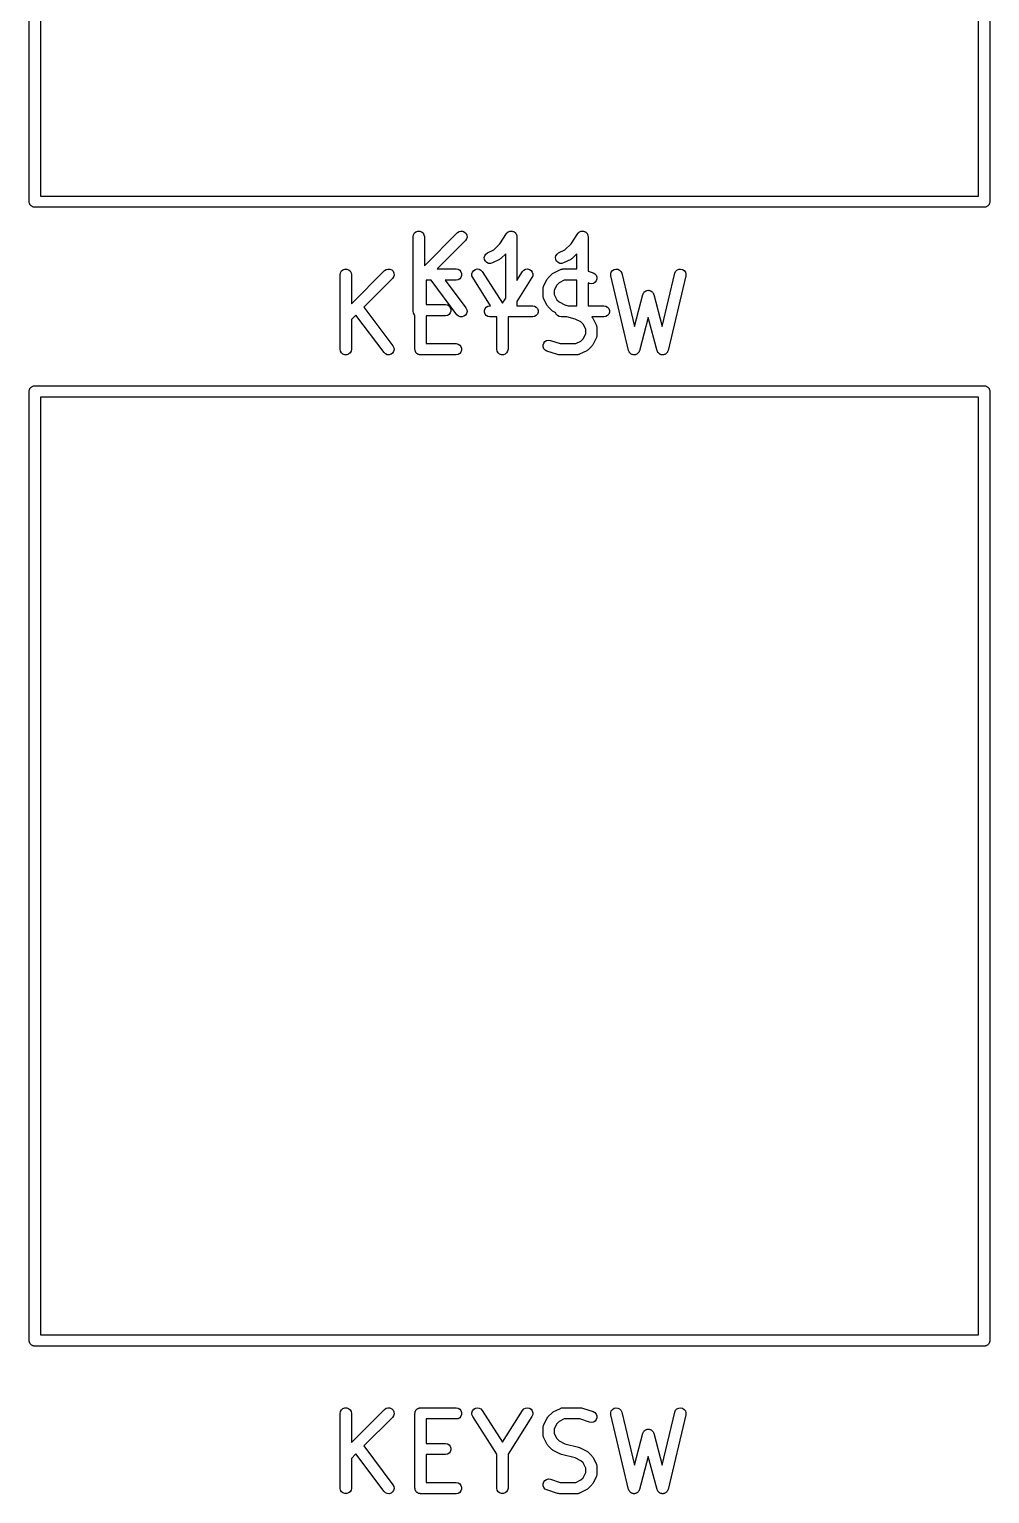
# Model space of a CAD drawing. Extents: x 144.7 to 218.8, y -126.8 to -74.1.
# Drawn here: x 159.94 to 172.79, y -123.97 to -104.37 of the extents above; entities that cross this region are included whole.
import ezdxf

# ---------------------------------------------------------------- set-up
doc = ezdxf.new("R2010")
doc.units = 0
doc.header["$MEASUREMENT"] = 0
doc.layers.add('BLACK', color=7, linetype='CONTINUOUS')

msp = doc.modelspace()

# ---------------------------------------------------------------- linework, layer by layer
at = {"layer": 'BLACK', "linetype": 'CONTINUOUS'}
for p, q in [((159.945, -106.687), (159.945, -93.9734)), ((160.095, -94.055), (160.095, -106.605)), ((172.645, -106.605), (172.645, -94.055)), ((172.795, -93.9734), (172.795, -106.687)), ((160.095, -106.605), (172.645, -106.605)), ((159.945, -106.693), (159.945, -106.687)), ((159.945, -106.687), (159.945, -106.687)), ((159.947, -106.699), (159.945, -106.693)), ((159.948, -106.706), (159.947, -106.699)), ((159.952, -106.712), (159.948, -106.706)), ((159.954, -106.718), (159.952, -106.712)), ((159.958, -106.723), (159.954, -106.718)), ((159.962, -106.729), (159.958, -106.723)), ((159.967, -106.733), (159.962, -106.729)), ((159.971, -106.738), (159.967, -106.733)), ((159.977, -106.742), (159.971, -106.738)), ((159.982, -106.746), (159.977, -106.742)), ((159.988, -106.748), (159.982, -106.746)), ((159.994, -106.752), (159.988, -106.748)), ((160.001, -106.753), (159.994, -106.752)), ((160.007, -106.755), (160.001, -106.753)), ((160.013, -106.755), (160.007, -106.755)), ((172.727, -106.755), (160.013, -106.755)), ((160.013, -106.755), (160.013, -106.755)), ((172.733, -106.755), (172.727, -106.755)), ((172.727, -106.755), (172.727, -106.755)), ((172.739, -106.753), (172.733, -106.755)), ((172.746, -106.752), (172.739, -106.753)), ((172.752, -106.748), (172.746, -106.752)), ((172.758, -106.746), (172.752, -106.748)), ((172.763, -106.742), (172.758, -106.746)), ((172.769, -106.738), (172.763, -106.742)), ((172.773, -106.733), (172.769, -106.738)), ((172.778, -106.729), (172.773, -106.733)), ((172.782, -106.723), (172.778, -106.729)), ((172.786, -106.718), (172.782, -106.723)), ((172.788, -106.712), (172.786, -106.718)), ((172.792, -106.706), (172.788, -106.712)), ((172.793, -106.699), (172.792, -106.706)), ((172.795, -106.693), (172.793, -106.699)), ((172.795, -106.687), (172.795, -106.687)), ((172.795, -106.687), (172.795, -106.693)), ((165.081, -107.148), (165.085, -107.123)), ((165.081, -108.148), (165.081, -107.148)), ((165.085, -107.123), (165.098, -107.1)), ((165.098, -107.1), (165.118, -107.083)), ((165.118, -107.083), (165.143, -107.075)), ((165.143, -107.075), (165.169, -107.075)), ((165.169, -107.075), (165.193, -107.083)), ((165.193, -107.083), (165.213, -107.1)), ((165.213, -107.1), (165.226, -107.123)), ((165.226, -107.123), (165.231, -107.148)), ((165.231, -107.539), (165.674, -107.095)), ((165.231, -107.148), (165.231, -107.539)), ((165.674, -107.095), (165.695, -107.08)), ((165.695, -107.08), (165.721, -107.074)), ((165.721, -107.074), (165.747, -107.076)), ((165.747, -107.076), (165.77, -107.087)), ((165.77, -107.087), (165.789, -107.105)), ((165.795, -107.18), (165.78, -107.201)), ((165.789, -107.105), (165.8, -107.129)), ((165.802, -107.155), (165.795, -107.18)), ((165.8, -107.129), (165.802, -107.155)), ((166.24, -107.243), (166.331, -107.107)), ((166.331, -107.107), (166.334, -107.104)), ((166.334, -107.104), (166.336, -107.1)), ((166.336, -107.1), (166.343, -107.094)), ((166.343, -107.094), (166.349, -107.088)), ((166.349, -107.088), (166.353, -107.086)), ((166.353, -107.086), (166.356, -107.083)), ((166.356, -107.083), (166.365, -107.08)), ((166.365, -107.08), (166.373, -107.076)), ((166.373, -107.076), (166.377, -107.076)), ((166.377, -107.076), (166.381, -107.075)), ((166.381, -107.075), (166.39, -107.075)), ((166.39, -107.075), (166.399, -107.074)), ((166.399, -107.074), (166.403, -107.075)), ((166.403, -107.075), (166.407, -107.075)), ((166.407, -107.075), (166.415, -107.078)), ((166.415, -107.078), (166.424, -107.08)), ((166.424, -107.08), (166.427, -107.082)), ((166.427, -107.082), (166.431, -107.083)), ((166.431, -107.083), (166.438, -107.089)), ((166.438, -107.089), (166.446, -107.094)), ((166.446, -107.094), (166.448, -107.098)), ((166.448, -107.098), (166.451, -107.1)), ((166.451, -107.1), (166.456, -107.108)), ((166.456, -107.108), (166.461, -107.115)), ((166.461, -107.115), (166.462, -107.119)), ((166.462, -107.119), (166.464, -107.123)), ((166.464, -107.123), (166.466, -107.132)), ((166.466, -107.132), (166.468, -107.14)), ((166.468, -107.14), (166.468, -107.144)), ((166.468, -107.144), (166.469, -107.148)), ((166.469, -107.148), (166.469, -107.736)), ((167.193, -107.243), (167.284, -107.107)), ((167.284, -107.107), (167.287, -107.104)), ((167.287, -107.104), (167.289, -107.1)), ((167.289, -107.1), (167.296, -107.094)), ((167.296, -107.094), (167.302, -107.088)), ((167.302, -107.088), (167.306, -107.086)), ((167.306, -107.086), (167.309, -107.083)), ((167.309, -107.083), (167.317, -107.08)), ((167.317, -107.08), (167.325, -107.076)), ((167.325, -107.076), (167.329, -107.076)), ((167.329, -107.076), (167.333, -107.075)), ((167.333, -107.075), (167.342, -107.075)), ((167.342, -107.075), (167.351, -107.074)), ((167.351, -107.074), (167.355, -107.075)), ((167.355, -107.075), (167.359, -107.075)), ((167.359, -107.075), (167.368, -107.078)), ((167.368, -107.078), (167.376, -107.08)), ((167.376, -107.08), (167.38, -107.082)), ((167.38, -107.082), (167.384, -107.083)), ((167.384, -107.083), (167.391, -107.089)), ((167.391, -107.089), (167.398, -107.094)), ((167.398, -107.094), (167.4, -107.098)), ((167.4, -107.098), (167.404, -107.1)), ((167.404, -107.1), (167.408, -107.108)), ((167.408, -107.108), (167.413, -107.115)), ((167.413, -107.115), (167.415, -107.119)), ((167.415, -107.119), (167.417, -107.123)), ((167.417, -107.123), (167.418, -107.132)), ((167.418, -107.132), (167.421, -107.14)), ((167.421, -107.14), (167.42, -107.144)), ((167.42, -107.144), (167.421, -107.148)), ((167.421, -107.148), (167.421, -107.61)), ((165.78, -107.201), (165.4, -107.581)), ((166.039, -107.404), (166.054, -107.383)), ((166.054, -107.383), (166.075, -107.367)), ((166.075, -107.367), (166.159, -107.325)), ((166.159, -107.325), (166.24, -107.243)), ((166.319, -107.377), (166.256, -107.44)), ((166.319, -107.971), (166.319, -107.377)), ((166.992, -107.404), (167.006, -107.383)), ((167.006, -107.383), (167.027, -107.367)), ((167.027, -107.367), (167.111, -107.325)), ((167.111, -107.325), (167.193, -107.243)), ((167.271, -107.377), (167.209, -107.44)), ((167.271, -107.581), (167.271, -107.377)), ((164.142, -107.591), (164.166, -107.583)), ((164.166, -107.583), (164.193, -107.583)), ((164.193, -107.583), (164.217, -107.591)), ((164.719, -107.588), (164.744, -107.582)), ((164.744, -107.582), (164.77, -107.584)), ((164.77, -107.584), (164.794, -107.595)), ((165.4, -107.581), (165.656, -107.581)), ((165.656, -107.581), (165.681, -107.586)), ((165.681, -107.586), (165.704, -107.599)), ((165.891, -107.601), (165.913, -107.587)), ((165.913, -107.587), (165.938, -107.581)), ((165.938, -107.581), (165.964, -107.585)), ((165.964, -107.585), (165.987, -107.597)), ((166.033, -107.43), (166.039, -107.404)), ((166.036, -107.455), (166.033, -107.43)), ((166.048, -107.479), (166.036, -107.455)), ((166.067, -107.497), (166.048, -107.479)), ((166.091, -107.507), (166.067, -107.497)), ((166.117, -107.509), (166.091, -107.507)), ((166.142, -107.501), (166.117, -107.509)), ((166.237, -107.454), (166.142, -107.501)), ((166.247, -107.446), (166.237, -107.454)), ((166.256, -107.44), (166.247, -107.446)), ((166.562, -107.597), (166.586, -107.585)), ((166.586, -107.585), (166.611, -107.581)), ((166.611, -107.581), (166.637, -107.587)), ((166.637, -107.587), (166.659, -107.601)), ((166.986, -107.43), (166.992, -107.404)), ((166.989, -107.455), (166.986, -107.43)), ((167, -107.479), (166.989, -107.455)), ((167.019, -107.497), (167, -107.479)), ((167.043, -107.507), (167.019, -107.497)), ((167.069, -107.509), (167.043, -107.507)), ((167.055, -107.588), (167.059, -107.586)), ((167.059, -107.586), (167.067, -107.584)), ((167.067, -107.584), (167.076, -107.582)), ((167.094, -107.501), (167.069, -107.509)), ((167.076, -107.582), (167.08, -107.582)), ((167.08, -107.582), (167.084, -107.581)), ((167.084, -107.581), (167.271, -107.581)), ((167.189, -107.454), (167.094, -107.501)), ((167.199, -107.446), (167.189, -107.454)), ((167.209, -107.44), (167.199, -107.446)), ((167.769, -107.588), (167.794, -107.582)), ((167.794, -107.582), (167.82, -107.585)), ((167.82, -107.585), (167.843, -107.596)), ((168.611, -107.596), (168.634, -107.585)), ((168.634, -107.585), (168.66, -107.582)), ((168.66, -107.582), (168.685, -107.588)), ((164.105, -107.656), (164.109, -107.631)), ((164.105, -108.656), (164.105, -107.656)), ((164.109, -107.631), (164.122, -107.608)), ((164.122, -107.608), (164.142, -107.591)), ((164.217, -107.591), (164.237, -107.608)), ((164.237, -107.608), (164.25, -107.631)), ((164.25, -107.631), (164.255, -107.656)), ((164.255, -108.047), (164.698, -107.603)), ((164.255, -107.656), (164.255, -108.047)), ((164.804, -107.709), (164.421, -108.092)), ((164.698, -107.603), (164.719, -107.588)), ((164.794, -107.595), (164.812, -107.613)), ((164.819, -107.688), (164.804, -107.709)), ((164.812, -107.613), (164.823, -107.637)), ((164.826, -107.663), (164.819, -107.688)), ((164.823, -107.637), (164.826, -107.663)), ((165.321, -107.731), (165.255, -107.731)), ((165.255, -107.731), (165.255, -108.058)), ((165.667, -108.193), (165.321, -107.731)), ((165.656, -107.731), (165.508, -107.731)), ((165.508, -107.731), (165.787, -108.103)), ((165.681, -107.727), (165.656, -107.731)), ((165.704, -107.714), (165.681, -107.727)), ((165.704, -107.599), (165.721, -107.619)), ((165.721, -107.694), (165.704, -107.714)), ((165.721, -107.619), (165.73, -107.643)), ((165.73, -107.669), (165.721, -107.694)), ((165.73, -107.643), (165.73, -107.669)), ((165.867, -107.647), (165.875, -107.622)), ((165.868, -107.673), (165.867, -107.647)), ((165.878, -107.697), (165.868, -107.673)), ((165.875, -107.622), (165.891, -107.601)), ((166.118, -108.073), (165.878, -107.697)), ((165.987, -107.597), (166.005, -107.616)), ((166.005, -107.616), (166.275, -108.04)), ((166.469, -107.736), (166.545, -107.616)), ((166.671, -107.697), (166.469, -108.015)), ((166.545, -107.616), (166.562, -107.597)), ((166.659, -107.601), (166.675, -107.622)), ((166.681, -107.673), (166.671, -107.697)), ((166.675, -107.622), (166.682, -107.647)), ((166.682, -107.647), (166.681, -107.673)), ((166.827, -107.813), (166.874, -107.718)), ((166.874, -107.718), (166.882, -107.708)), ((166.882, -107.708), (166.888, -107.699)), ((166.888, -107.699), (166.936, -107.651)), ((166.936, -107.651), (166.946, -107.644)), ((166.946, -107.644), (166.956, -107.637)), ((166.956, -107.637), (167.051, -107.589)), ((167.033, -107.766), (167.003, -107.796)), ((167.102, -107.731), (167.033, -107.766)), ((167.051, -107.589), (167.055, -107.588)), ((167.271, -107.731), (167.102, -107.731)), ((167.271, -108.073), (167.271, -107.731)), ((167.421, -107.61), (167.489, -107.633)), ((167.442, -107.775), (167.421, -107.768)), ((167.421, -107.768), (167.421, -108.073)), ((167.467, -107.779), (167.442, -107.775)), ((167.493, -107.774), (167.467, -107.779)), ((167.489, -107.633), (167.512, -107.645)), ((167.515, -107.76), (167.493, -107.774)), ((167.512, -107.645), (167.529, -107.665)), ((167.531, -107.74), (167.515, -107.76)), ((167.529, -107.665), (167.539, -107.689)), ((167.539, -107.715), (167.531, -107.74)), ((167.539, -107.689), (167.539, -107.715)), ((167.724, -107.648), (167.732, -107.623)), ((167.726, -107.674), (167.724, -107.648)), ((167.964, -108.674), (167.726, -107.674)), ((167.732, -107.623), (167.747, -107.602)), ((167.747, -107.602), (167.769, -107.588)), ((167.843, -107.596), (167.861, -107.615)), ((167.861, -107.615), (167.872, -107.639)), ((167.872, -107.639), (168.041, -108.35)), ((168.414, -108.35), (168.583, -107.639)), ((168.729, -107.674), (168.491, -108.674)), ((168.583, -107.639), (168.593, -107.615)), ((168.593, -107.615), (168.611, -107.596)), ((168.685, -107.588), (168.707, -107.602)), ((168.707, -107.602), (168.723, -107.623)), ((168.723, -107.623), (168.73, -107.648)), ((168.73, -107.648), (168.729, -107.674)), ((166.275, -108.04), (166.319, -107.971)), ((166.819, -107.838), (166.822, -107.83)), ((166.82, -107.843), (166.819, -107.838)), ((166.819, -107.847), (166.82, -107.843)), ((166.819, -107.942), (166.819, -107.847)), ((166.82, -107.946), (166.819, -107.942)), ((166.819, -107.951), (166.82, -107.946)), ((166.822, -107.959), (166.819, -107.951)), ((166.822, -107.83), (166.823, -107.821)), ((166.823, -107.968), (166.822, -107.959)), ((166.823, -107.821), (166.825, -107.817)), ((166.825, -107.971), (166.823, -107.968)), ((166.825, -107.817), (166.827, -107.813)), ((166.827, -107.976), (166.825, -107.971)), ((166.874, -108.071), (166.827, -107.976)), ((167.003, -107.796), (166.969, -107.865)), ((166.969, -107.865), (166.969, -107.924)), ((166.969, -107.924), (167.003, -107.993)), ((168.041, -108.35), (168.155, -107.923)), ((168.155, -107.923), (168.157, -107.917)), ((168.157, -107.917), (168.159, -107.91)), ((168.159, -107.91), (168.163, -107.905)), ((168.163, -107.905), (168.166, -107.899)), ((168.166, -107.899), (168.17, -107.894)), ((168.17, -107.894), (168.174, -107.889)), ((168.174, -107.889), (168.179, -107.885)), ((168.179, -107.885), (168.184, -107.881)), ((168.184, -107.881), (168.19, -107.878)), ((168.19, -107.878), (168.196, -107.874)), ((168.196, -107.874), (168.202, -107.872)), ((168.202, -107.872), (168.208, -107.87)), ((168.208, -107.87), (168.214, -107.869)), ((168.214, -107.869), (168.221, -107.867)), ((168.221, -107.867), (168.227, -107.868)), ((168.227, -107.868), (168.234, -107.867)), ((168.234, -107.867), (168.24, -107.869)), ((168.24, -107.869), (168.247, -107.87)), ((168.247, -107.87), (168.252, -107.872)), ((168.252, -107.872), (168.259, -107.874)), ((168.259, -107.874), (168.264, -107.878)), ((168.264, -107.878), (168.27, -107.881)), ((168.27, -107.881), (168.275, -107.885)), ((168.275, -107.885), (168.28, -107.889)), ((168.28, -107.889), (168.284, -107.894)), ((168.284, -107.894), (168.289, -107.899)), ((168.289, -107.899), (168.291, -107.905)), ((168.291, -107.905), (168.295, -107.91)), ((168.295, -107.91), (168.297, -107.917)), ((168.297, -107.917), (168.3, -107.923)), ((168.3, -107.923), (168.414, -108.35)), ((164.421, -108.092), (164.811, -108.611)), ((165.085, -108.174), (165.081, -108.148)), ((165.098, -108.197), (165.085, -108.174)), ((165.255, -108.058), (165.513, -108.058)), ((165.513, -108.058), (165.539, -108.062)), ((165.539, -108.062), (165.561, -108.075)), ((165.561, -108.075), (165.578, -108.095)), ((165.578, -108.17), (165.561, -108.19)), ((165.578, -108.095), (165.587, -108.12)), ((165.587, -108.146), (165.578, -108.17)), ((165.587, -108.12), (165.587, -108.146)), ((165.787, -108.103), (165.799, -108.127)), ((165.802, -108.152), (165.796, -108.178)), ((165.799, -108.127), (165.802, -108.152)), ((166.034, -108.135), (166.043, -108.111)), ((166.034, -108.161), (166.034, -108.135)), ((166.043, -108.186), (166.034, -108.161)), ((166.043, -108.111), (166.06, -108.091)), ((166.06, -108.091), (166.082, -108.078)), ((166.082, -108.078), (166.108, -108.073)), ((166.108, -108.073), (166.118, -108.073)), ((166.469, -108.015), (166.469, -108.073)), ((166.469, -108.073), (166.68, -108.073)), ((166.68, -108.073), (166.705, -108.078)), ((166.705, -108.078), (166.728, -108.091)), ((166.728, -108.091), (166.744, -108.111)), ((166.744, -108.111), (166.753, -108.135)), ((166.753, -108.161), (166.744, -108.186)), ((166.753, -108.135), (166.753, -108.161)), ((166.882, -108.081), (166.874, -108.071)), ((166.888, -108.09), (166.882, -108.081)), ((166.936, -108.138), (166.888, -108.09)), ((166.946, -108.145), (166.936, -108.138)), ((166.956, -108.152), (166.946, -108.145)), ((166.989, -108.169), (166.956, -108.152)), ((166.996, -108.186), (166.989, -108.169)), ((167.003, -107.993), (167.033, -108.023)), ((167.033, -108.023), (167.11, -108.062)), ((167.11, -108.062), (167.157, -108.073)), ((167.157, -108.073), (167.271, -108.073)), ((167.421, -108.073), (167.632, -108.073)), ((167.632, -108.073), (167.658, -108.078)), ((167.658, -108.078), (167.68, -108.091)), ((167.68, -108.091), (167.697, -108.111)), ((167.697, -108.111), (167.706, -108.135)), ((167.706, -108.161), (167.697, -108.186)), ((167.706, -108.135), (167.706, -108.161)), ((164.314, -108.199), (164.255, -108.259)), ((164.255, -108.259), (164.255, -108.656)), ((164.691, -108.701), (164.314, -108.199)), ((165.105, -108.202), (165.098, -108.197)), ((165.105, -108.656), (165.105, -108.202)), ((165.513, -108.208), (165.255, -108.208)), ((165.255, -108.208), (165.255, -108.581)), ((165.539, -108.203), (165.513, -108.208)), ((165.561, -108.19), (165.539, -108.203)), ((165.686, -108.211), (165.667, -108.193)), ((165.71, -108.221), (165.686, -108.211)), ((165.736, -108.223), (165.71, -108.221)), ((165.761, -108.215), (165.736, -108.223)), ((165.782, -108.2), (165.761, -108.215)), ((165.796, -108.178), (165.782, -108.2)), ((166.06, -108.206), (166.043, -108.186)), ((166.082, -108.219), (166.06, -108.206)), ((166.108, -108.223), (166.082, -108.219)), ((166.2, -108.223), (166.108, -108.223)), ((166.2, -108.656), (166.2, -108.223)), ((166.68, -108.223), (166.35, -108.223)), ((166.35, -108.223), (166.35, -108.656)), ((166.705, -108.219), (166.68, -108.223)), ((166.728, -108.206), (166.705, -108.219)), ((166.744, -108.186), (166.728, -108.206)), ((167.012, -108.206), (166.996, -108.186)), ((167.035, -108.219), (167.012, -108.206)), ((167.06, -108.223), (167.035, -108.219)), ((167.138, -108.223), (167.06, -108.223)), ((167.249, -108.251), (167.138, -108.223)), ((167.326, -108.289), (167.249, -108.251)), ((167.356, -108.32), (167.326, -108.289)), ((167.39, -108.388), (167.356, -108.32)), ((167.632, -108.223), (167.471, -108.223)), ((167.471, -108.223), (167.478, -108.232)), ((167.478, -108.232), (167.485, -108.242)), ((167.485, -108.242), (167.532, -108.337)), ((167.532, -108.337), (167.534, -108.341)), ((167.534, -108.341), (167.536, -108.345)), ((167.536, -108.345), (167.537, -108.354)), ((167.537, -108.354), (167.54, -108.362)), ((167.54, -108.362), (167.539, -108.366)), ((167.539, -108.366), (167.54, -108.371)), ((167.54, -108.371), (167.54, -108.466)), ((167.658, -108.219), (167.632, -108.223)), ((167.68, -108.206), (167.658, -108.219)), ((167.697, -108.186), (167.68, -108.206)), ((168.227, -108.233), (168.109, -108.676)), ((168.345, -108.676), (168.227, -108.233)), ((166.828, -108.573), (166.844, -108.553)), ((166.844, -108.553), (166.866, -108.539)), ((166.866, -108.539), (166.892, -108.534)), ((166.892, -108.534), (166.918, -108.538)), ((166.918, -108.538), (167.049, -108.581)), ((167.257, -108.581), (167.326, -108.547)), ((167.326, -108.547), (167.356, -108.517)), ((167.356, -108.517), (167.39, -108.448)), ((167.39, -108.448), (167.39, -108.388)), ((167.532, -108.499), (167.485, -108.595)), ((167.534, -108.495), (167.532, -108.499)), ((167.536, -108.492), (167.534, -108.495)), ((167.537, -108.483), (167.536, -108.492)), ((167.54, -108.474), (167.537, -108.483)), ((167.54, -108.466), (167.539, -108.47)), ((167.539, -108.47), (167.54, -108.474)), ((164.109, -108.682), (164.105, -108.656)), ((164.122, -108.705), (164.109, -108.682)), ((164.142, -108.721), (164.122, -108.705)), ((164.166, -108.73), (164.142, -108.721)), ((164.193, -108.73), (164.166, -108.73)), ((164.217, -108.721), (164.193, -108.73)), ((164.237, -108.705), (164.217, -108.721)), ((164.25, -108.682), (164.237, -108.705)), ((164.255, -108.656), (164.25, -108.682)), ((164.71, -108.719), (164.691, -108.701)), ((164.734, -108.729), (164.71, -108.719)), ((164.76, -108.731), (164.734, -108.729)), ((164.785, -108.723), (164.76, -108.731)), ((164.806, -108.708), (164.785, -108.723)), ((164.82, -108.686), (164.806, -108.708)), ((164.811, -108.611), (164.823, -108.635)), ((164.826, -108.66), (164.82, -108.686)), ((164.823, -108.635), (164.826, -108.66)), ((165.106, -108.663), (165.105, -108.656)), ((165.106, -108.669), (165.106, -108.663)), ((165.108, -108.676), (165.106, -108.669)), ((165.109, -108.682), (165.108, -108.676)), ((165.112, -108.688), (165.109, -108.682)), ((165.115, -108.694), (165.112, -108.688)), ((165.119, -108.699), (165.115, -108.694)), ((165.122, -108.705), (165.119, -108.699)), ((165.127, -108.709), (165.122, -108.705)), ((165.131, -108.714), (165.127, -108.709)), ((165.137, -108.717), (165.131, -108.714)), ((165.142, -108.721), (165.137, -108.717)), ((165.148, -108.724), (165.142, -108.721)), ((165.154, -108.727), (165.148, -108.724)), ((165.16, -108.728), (165.154, -108.727)), ((165.166, -108.73), (165.16, -108.728)), ((165.173, -108.73), (165.166, -108.73)), ((165.18, -108.731), (165.173, -108.73)), ((165.656, -108.731), (165.18, -108.731)), ((165.255, -108.581), (165.656, -108.581)), ((165.656, -108.581), (165.681, -108.586)), ((165.681, -108.727), (165.656, -108.731)), ((165.681, -108.586), (165.704, -108.599)), ((165.704, -108.714), (165.681, -108.727)), ((165.704, -108.599), (165.721, -108.619)), ((165.721, -108.694), (165.704, -108.714)), ((165.721, -108.619), (165.73, -108.643)), ((165.73, -108.669), (165.721, -108.694)), ((165.73, -108.643), (165.73, -108.669)), ((166.204, -108.682), (166.2, -108.656)), ((166.217, -108.705), (166.204, -108.682)), ((166.237, -108.721), (166.217, -108.705)), ((166.262, -108.73), (166.237, -108.721)), ((166.288, -108.73), (166.262, -108.73)), ((166.312, -108.721), (166.288, -108.73)), ((166.332, -108.705), (166.312, -108.721)), ((166.345, -108.682), (166.332, -108.705)), ((166.35, -108.656), (166.345, -108.682)), ((166.82, -108.598), (166.828, -108.573)), ((166.82, -108.624), (166.82, -108.598)), ((166.83, -108.648), (166.82, -108.624)), ((166.847, -108.668), (166.83, -108.648)), ((166.87, -108.68), (166.847, -108.668)), ((167.013, -108.728), (166.87, -108.68)), ((167.025, -108.729), (167.013, -108.728)), ((167.037, -108.731), (167.025, -108.729)), ((167.275, -108.731), (167.037, -108.731)), ((167.049, -108.581), (167.257, -108.581)), ((167.279, -108.731), (167.275, -108.731)), ((167.283, -108.731), (167.279, -108.731)), ((167.292, -108.728), (167.283, -108.731)), ((167.3, -108.727), (167.292, -108.728)), ((167.304, -108.725), (167.3, -108.727)), ((167.308, -108.723), (167.304, -108.725)), ((167.404, -108.676), (167.308, -108.723)), ((167.413, -108.669), (167.404, -108.676)), ((167.423, -108.662), (167.413, -108.669)), ((167.471, -108.614), (167.423, -108.662)), ((167.478, -108.604), (167.471, -108.614)), ((167.485, -108.595), (167.478, -108.604)), ((167.967, -108.681), (167.964, -108.674)), ((167.969, -108.688), (167.967, -108.681)), ((167.972, -108.693), (167.969, -108.688)), ((167.974, -108.698), (167.972, -108.693)), ((167.979, -108.703), (167.974, -108.698)), ((167.984, -108.709), (167.979, -108.703)), ((167.988, -108.713), (167.984, -108.709)), ((167.992, -108.717), (167.988, -108.713)), ((167.999, -108.72), (167.992, -108.717)), ((168.005, -108.724), (167.999, -108.72)), ((168.01, -108.726), (168.005, -108.724)), ((168.015, -108.728), (168.01, -108.726)), ((168.023, -108.729), (168.015, -108.728)), ((168.03, -108.731), (168.023, -108.729)), ((168.036, -108.731), (168.03, -108.731)), ((168.041, -108.731), (168.036, -108.731)), ((168.049, -108.729), (168.041, -108.731)), ((168.056, -108.729), (168.049, -108.729)), ((168.061, -108.726), (168.056, -108.729)), ((168.066, -108.725), (168.061, -108.726)), ((168.073, -108.721), (168.066, -108.725)), ((168.08, -108.718), (168.073, -108.721)), ((168.084, -108.714), (168.08, -108.718)), ((168.088, -108.711), (168.084, -108.714)), ((168.093, -108.705), (168.088, -108.711)), ((168.098, -108.699), (168.093, -108.705)), ((168.1, -108.694), (168.098, -108.699)), ((168.104, -108.69), (168.1, -108.694)), ((168.106, -108.683), (168.104, -108.69)), ((168.109, -108.676), (168.106, -108.683)), ((168.348, -108.683), (168.345, -108.676)), ((168.351, -108.69), (168.348, -108.683)), ((168.354, -108.694), (168.351, -108.69)), ((168.356, -108.699), (168.354, -108.694)), ((168.362, -108.705), (168.356, -108.699)), ((168.366, -108.711), (168.362, -108.705)), ((168.371, -108.714), (168.366, -108.711)), ((168.375, -108.718), (168.371, -108.714)), ((168.381, -108.721), (168.375, -108.718)), ((168.388, -108.725), (168.381, -108.721)), ((168.393, -108.726), (168.388, -108.725)), ((168.398, -108.729), (168.393, -108.726)), ((168.406, -108.729), (168.398, -108.729)), ((168.413, -108.731), (168.406, -108.729)), ((168.419, -108.731), (168.413, -108.731)), ((168.424, -108.731), (168.419, -108.731)), ((168.431, -108.729), (168.424, -108.731)), ((168.439, -108.728), (168.431, -108.729)), ((168.444, -108.726), (168.439, -108.728)), ((168.449, -108.724), (168.444, -108.726)), ((168.456, -108.72), (168.449, -108.724)), ((168.462, -108.717), (168.456, -108.72)), ((168.466, -108.713), (168.462, -108.717)), ((168.471, -108.709), (168.466, -108.713)), ((168.475, -108.703), (168.471, -108.709)), ((168.48, -108.698), (168.475, -108.703)), ((168.482, -108.693), (168.48, -108.698)), ((168.486, -108.688), (168.482, -108.693)), ((168.488, -108.681), (168.486, -108.688)), ((168.491, -108.674), (168.488, -108.681)), ((159.977, -109.158), (159.982, -109.154)), ((159.982, -109.154), (159.988, -109.152)), ((159.988, -109.152), (159.994, -109.148)), ((159.994, -109.148), (160.001, -109.147)), ((160.001, -109.147), (160.007, -109.145)), ((160.007, -109.145), (160.013, -109.145)), ((160.013, -109.145), (160.013, -109.145)), ((160.013, -109.145), (172.727, -109.145)), ((172.727, -109.145), (172.733, -109.145)), ((172.727, -109.145), (172.727, -109.145)), ((172.733, -109.145), (172.739, -109.147)), ((172.739, -109.147), (172.746, -109.148)), ((172.746, -109.148), (172.752, -109.152)), ((172.752, -109.152), (172.758, -109.154)), ((172.758, -109.154), (172.763, -109.158)), ((159.945, -109.207), (159.947, -109.201)), ((159.945, -109.213), (159.945, -109.207)), ((159.945, -121.927), (159.945, -109.213)), ((159.947, -109.201), (159.948, -109.194)), ((159.948, -109.194), (159.952, -109.188)), ((159.952, -109.188), (159.954, -109.182)), ((159.954, -109.182), (159.958, -109.177)), ((159.958, -109.177), (159.962, -109.171)), ((159.962, -109.171), (159.967, -109.167)), ((159.967, -109.167), (159.971, -109.162)), ((159.971, -109.162), (159.977, -109.158)), ((160.095, -109.295), (160.095, -121.845)), ((172.645, -109.295), (160.095, -109.295)), ((172.645, -121.845), (172.645, -109.295)), ((172.763, -109.158), (172.769, -109.162)), ((172.769, -109.162), (172.773, -109.167)), ((172.773, -109.167), (172.778, -109.171)), ((172.778, -109.171), (172.782, -109.177)), ((172.782, -109.177), (172.786, -109.182)), ((172.786, -109.182), (172.788, -109.188)), ((172.788, -109.188), (172.792, -109.194)), ((172.792, -109.194), (172.793, -109.201)), ((172.793, -109.201), (172.795, -109.207)), ((172.795, -109.207), (172.795, -109.213)), ((172.795, -109.213), (172.795, -109.213)), ((172.795, -109.213), (172.795, -121.927)), ((160.095, -121.845), (172.645, -121.845)), ((159.945, -121.933), (159.945, -121.927)), ((159.945, -121.927), (159.945, -121.927)), ((159.947, -121.939), (159.945, -121.933)), ((159.948, -121.946), (159.947, -121.939)), ((159.952, -121.952), (159.948, -121.946)), ((159.954, -121.958), (159.952, -121.952)), ((159.958, -121.963), (159.954, -121.958)), ((159.962, -121.969), (159.958, -121.963)), ((159.967, -121.973), (159.962, -121.969)), ((159.971, -121.978), (159.967, -121.973)), ((159.977, -121.982), (159.971, -121.978)), ((159.982, -121.986), (159.977, -121.982)), ((159.988, -121.988), (159.982, -121.986)), ((159.994, -121.992), (159.988, -121.988)), ((160.001, -121.993), (159.994, -121.992)), ((160.007, -121.995), (160.001, -121.993)), ((160.013, -121.995), (160.007, -121.995)), ((172.727, -121.995), (160.013, -121.995)), ((160.013, -121.995), (160.013, -121.995)), ((172.733, -121.995), (172.727, -121.995)), ((172.727, -121.995), (172.727, -121.995)), ((172.739, -121.993), (172.733, -121.995)), ((172.746, -121.992), (172.739, -121.993)), ((172.752, -121.988), (172.746, -121.992)), ((172.758, -121.986), (172.752, -121.988)), ((172.763, -121.982), (172.758, -121.986)), ((172.769, -121.978), (172.763, -121.982)), ((172.773, -121.973), (172.769, -121.978)), ((172.778, -121.969), (172.773, -121.973)), ((172.782, -121.963), (172.778, -121.969)), ((172.786, -121.958), (172.782, -121.963)), ((172.788, -121.952), (172.786, -121.958)), ((172.792, -121.946), (172.788, -121.952)), ((172.793, -121.939), (172.792, -121.946)), ((172.795, -121.933), (172.793, -121.939)), ((172.795, -121.927), (172.795, -121.927)), ((172.795, -121.927), (172.795, -121.933)), ((164.105, -122.896), (164.109, -122.871)), ((164.109, -122.871), (164.122, -122.848)), ((164.122, -122.848), (164.142, -122.831)), ((164.142, -122.831), (164.166, -122.823)), ((164.166, -122.823), (164.193, -122.823)), ((164.193, -122.823), (164.217, -122.831)), ((164.217, -122.831), (164.237, -122.848)), ((164.237, -122.848), (164.25, -122.871)), ((164.25, -122.871), (164.255, -122.896)), ((164.255, -123.287), (164.698, -122.843)), ((164.698, -122.843), (164.719, -122.828)), ((164.719, -122.828), (164.744, -122.822)), ((164.744, -122.822), (164.77, -122.824)), ((164.77, -122.824), (164.794, -122.835)), ((164.794, -122.835), (164.812, -122.853)), ((164.812, -122.853), (164.823, -122.877)), ((165.108, -122.877), (165.109, -122.871)), ((165.109, -122.871), (165.112, -122.865)), ((165.112, -122.865), (165.115, -122.859)), ((165.115, -122.859), (165.119, -122.854)), ((165.119, -122.854), (165.122, -122.848)), ((165.122, -122.848), (165.127, -122.844)), ((165.127, -122.844), (165.131, -122.839)), ((165.131, -122.839), (165.137, -122.836)), ((165.137, -122.836), (165.142, -122.831)), ((165.142, -122.831), (165.148, -122.829)), ((165.148, -122.829), (165.154, -122.826)), ((165.154, -122.826), (165.16, -122.825)), ((165.16, -122.825), (165.166, -122.823)), ((165.166, -122.823), (165.173, -122.823)), ((165.173, -122.823), (165.18, -122.821)), ((165.18, -122.821), (165.656, -122.821)), ((165.656, -122.821), (165.681, -122.826)), ((165.681, -122.826), (165.704, -122.839)), ((165.704, -122.839), (165.721, -122.859)), ((165.721, -122.859), (165.73, -122.883)), ((165.867, -122.887), (165.875, -122.862)), ((165.875, -122.862), (165.891, -122.841)), ((165.891, -122.841), (165.913, -122.827)), ((165.913, -122.827), (165.938, -122.821)), ((165.938, -122.821), (165.964, -122.825)), ((165.964, -122.825), (165.987, -122.837)), ((165.987, -122.837), (166.005, -122.856)), ((166.005, -122.856), (166.275, -123.28)), ((166.275, -123.28), (166.545, -122.856)), ((166.545, -122.856), (166.562, -122.837)), ((166.562, -122.837), (166.586, -122.825)), ((166.586, -122.825), (166.611, -122.821)), ((166.611, -122.821), (166.637, -122.827)), ((166.637, -122.827), (166.659, -122.841)), ((166.659, -122.841), (166.675, -122.862)), ((166.675, -122.862), (166.682, -122.887)), ((166.956, -122.877), (167.051, -122.829)), ((167.051, -122.829), (167.055, -122.828)), ((167.055, -122.828), (167.059, -122.826)), ((167.059, -122.826), (167.067, -122.824)), ((167.067, -122.824), (167.076, -122.822)), ((167.076, -122.822), (167.08, -122.822)), ((167.08, -122.822), (167.084, -122.821)), ((167.084, -122.821), (167.322, -122.821)), ((167.322, -122.821), (167.334, -122.823)), ((167.334, -122.823), (167.346, -122.825)), ((167.346, -122.825), (167.489, -122.873)), ((167.489, -122.873), (167.512, -122.885)), ((167.724, -122.888), (167.732, -122.863)), ((167.732, -122.863), (167.747, -122.842)), ((167.747, -122.842), (167.769, -122.828)), ((167.769, -122.828), (167.794, -122.822)), ((167.794, -122.822), (167.82, -122.825)), ((167.82, -122.825), (167.843, -122.836)), ((167.843, -122.836), (167.861, -122.855)), ((167.861, -122.855), (167.872, -122.879)), ((168.583, -122.879), (168.593, -122.855)), ((168.593, -122.855), (168.611, -122.836)), ((168.611, -122.836), (168.634, -122.825)), ((168.634, -122.825), (168.66, -122.822)), ((168.66, -122.822), (168.685, -122.828)), ((168.685, -122.828), (168.707, -122.842)), ((168.707, -122.842), (168.723, -122.863)), ((168.723, -122.863), (168.73, -122.888)), ((164.105, -123.896), (164.105, -122.896)), ((164.255, -122.896), (164.255, -123.287)), ((164.804, -122.949), (164.421, -123.332)), ((164.819, -122.928), (164.804, -122.949)), ((164.826, -122.903), (164.819, -122.928)), ((164.823, -122.877), (164.826, -122.903)), ((165.105, -122.896), (165.106, -122.89)), ((165.105, -123.896), (165.105, -122.896)), ((165.106, -122.883), (165.108, -122.877)), ((165.106, -122.89), (165.106, -122.883)), ((165.656, -122.971), (165.255, -122.971)), ((165.255, -122.971), (165.255, -123.298)), ((165.681, -122.967), (165.656, -122.971)), ((165.704, -122.954), (165.681, -122.967)), ((165.721, -122.934), (165.704, -122.954)), ((165.73, -122.909), (165.721, -122.934)), ((165.73, -122.883), (165.73, -122.909)), ((165.868, -122.913), (165.867, -122.887)), ((165.878, -122.937), (165.868, -122.913)), ((166.2, -123.442), (165.878, -122.937)), ((166.671, -122.937), (166.35, -123.442)), ((166.681, -122.913), (166.671, -122.937)), ((166.682, -122.887), (166.681, -122.913)), ((166.822, -123.07), (166.823, -123.061)), ((166.823, -123.061), (166.825, -123.057)), ((166.825, -123.057), (166.827, -123.053)), ((166.827, -123.053), (166.874, -122.958)), ((166.874, -122.958), (166.882, -122.948)), ((166.882, -122.948), (166.888, -122.939)), ((166.888, -122.939), (166.936, -122.891)), ((166.936, -122.891), (166.946, -122.884)), ((166.946, -122.884), (166.956, -122.877)), ((167.003, -123.036), (166.969, -123.105)), ((167.033, -123.006), (167.003, -123.036)), ((167.102, -122.971), (167.033, -123.006)), ((167.31, -122.971), (167.102, -122.971)), ((167.442, -123.015), (167.31, -122.971)), ((167.467, -123.019), (167.442, -123.015)), ((167.493, -123.014), (167.467, -123.019)), ((167.515, -123), (167.493, -123.014)), ((167.512, -122.885), (167.529, -122.905)), ((167.531, -122.98), (167.515, -123)), ((167.529, -122.905), (167.539, -122.929)), ((167.539, -122.955), (167.531, -122.98)), ((167.539, -122.929), (167.539, -122.955)), ((167.726, -122.914), (167.724, -122.888)), ((167.964, -123.914), (167.726, -122.914)), ((167.872, -122.879), (168.041, -123.59)), ((168.414, -123.59), (168.583, -122.879)), ((168.729, -122.914), (168.491, -123.914)), ((168.73, -122.888), (168.729, -122.914)), ((166.819, -123.078), (166.822, -123.07)), ((166.82, -123.083), (166.819, -123.078)), ((166.819, -123.087), (166.82, -123.083)), ((166.819, -123.182), (166.819, -123.087)), ((166.82, -123.186), (166.819, -123.182)), ((166.819, -123.191), (166.82, -123.186)), ((166.822, -123.199), (166.819, -123.191)), ((166.823, -123.208), (166.822, -123.199)), ((166.825, -123.211), (166.823, -123.208)), ((166.827, -123.216), (166.825, -123.211)), ((166.874, -123.311), (166.827, -123.216)), ((166.969, -123.105), (166.969, -123.164)), ((166.969, -123.164), (167.003, -123.233)), ((167.003, -123.233), (167.033, -123.263)), ((167.033, -123.263), (167.11, -123.302)), ((168.041, -123.59), (168.155, -123.163)), ((168.155, -123.163), (168.157, -123.157)), ((168.157, -123.157), (168.159, -123.15)), ((168.159, -123.15), (168.163, -123.145)), ((168.163, -123.145), (168.166, -123.139)), ((168.166, -123.139), (168.17, -123.134)), ((168.17, -123.134), (168.174, -123.129)), ((168.174, -123.129), (168.179, -123.125)), ((168.179, -123.125), (168.184, -123.121)), ((168.184, -123.121), (168.19, -123.118)), ((168.19, -123.118), (168.196, -123.114)), ((168.196, -123.114), (168.202, -123.112)), ((168.202, -123.112), (168.208, -123.11)), ((168.208, -123.11), (168.214, -123.109)), ((168.214, -123.109), (168.221, -123.107)), ((168.221, -123.107), (168.227, -123.108)), ((168.227, -123.108), (168.234, -123.107)), ((168.234, -123.107), (168.24, -123.109)), ((168.24, -123.109), (168.247, -123.11)), ((168.247, -123.11), (168.252, -123.112)), ((168.252, -123.112), (168.259, -123.114)), ((168.259, -123.114), (168.264, -123.118)), ((168.264, -123.118), (168.27, -123.121)), ((168.27, -123.121), (168.275, -123.125)), ((168.275, -123.125), (168.28, -123.129)), ((168.28, -123.129), (168.284, -123.134)), ((168.284, -123.134), (168.289, -123.139)), ((168.289, -123.139), (168.291, -123.145)), ((168.291, -123.145), (168.295, -123.15)), ((168.295, -123.15), (168.297, -123.157)), ((168.297, -123.157), (168.3, -123.163)), ((168.3, -123.163), (168.414, -123.59)), ((164.314, -123.439), (164.255, -123.499)), ((164.691, -123.941), (164.314, -123.439)), ((164.421, -123.332), (164.811, -123.851)), ((165.255, -123.298), (165.513, -123.298)), ((165.513, -123.448), (165.255, -123.448)), ((165.255, -123.448), (165.255, -123.821)), ((165.513, -123.298), (165.539, -123.302)), ((165.539, -123.443), (165.513, -123.448)), ((165.539, -123.302), (165.561, -123.315)), ((165.561, -123.43), (165.539, -123.443)), ((165.561, -123.315), (165.578, -123.335)), ((165.578, -123.41), (165.561, -123.43)), ((165.578, -123.335), (165.587, -123.36)), ((165.587, -123.386), (165.578, -123.41)), ((165.587, -123.36), (165.587, -123.386)), ((166.2, -123.896), (166.2, -123.442)), ((166.35, -123.442), (166.35, -123.896)), ((166.882, -123.321), (166.874, -123.311)), ((166.888, -123.33), (166.882, -123.321)), ((166.936, -123.378), (166.888, -123.33)), ((166.946, -123.385), (166.936, -123.378)), ((166.956, -123.392), (166.946, -123.385)), ((167.051, -123.44), (166.956, -123.392)), ((167.059, -123.442), (167.051, -123.44)), ((167.066, -123.445), (167.059, -123.442)), ((167.249, -123.491), (167.066, -123.445)), ((167.11, -123.302), (167.293, -123.347)), ((167.293, -123.347), (167.3, -123.351)), ((167.3, -123.351), (167.308, -123.353)), ((167.308, -123.353), (167.404, -123.401)), ((167.404, -123.401), (167.413, -123.408)), ((167.413, -123.408), (167.423, -123.415)), ((167.423, -123.415), (167.471, -123.462)), ((164.255, -123.499), (164.255, -123.896)), ((167.326, -123.529), (167.249, -123.491)), ((167.356, -123.56), (167.326, -123.529)), ((167.39, -123.628), (167.356, -123.56)), ((167.39, -123.688), (167.39, -123.628)), ((167.471, -123.462), (167.478, -123.472)), ((167.478, -123.472), (167.485, -123.482)), ((167.485, -123.482), (167.532, -123.577)), ((167.532, -123.577), (167.534, -123.581)), ((167.534, -123.581), (167.536, -123.585)), ((167.536, -123.585), (167.537, -123.594)), ((167.537, -123.594), (167.54, -123.602)), ((167.54, -123.602), (167.539, -123.606)), ((167.539, -123.606), (167.54, -123.611)), ((167.54, -123.611), (167.54, -123.706)), ((168.227, -123.473), (168.109, -123.916)), ((168.345, -123.916), (168.227, -123.473)), ((164.811, -123.851), (164.823, -123.875)), ((165.255, -123.821), (165.656, -123.821)), ((165.656, -123.821), (165.681, -123.826)), ((165.681, -123.826), (165.704, -123.839)), ((165.704, -123.839), (165.721, -123.859)), ((166.82, -123.838), (166.828, -123.813)), ((166.82, -123.864), (166.82, -123.838)), ((166.828, -123.813), (166.844, -123.793)), ((166.844, -123.793), (166.866, -123.779)), ((166.866, -123.779), (166.892, -123.774)), ((166.892, -123.774), (166.918, -123.778)), ((166.918, -123.778), (167.049, -123.821)), ((167.049, -123.821), (167.257, -123.821)), ((167.257, -123.821), (167.326, -123.787)), ((167.326, -123.787), (167.356, -123.757)), ((167.356, -123.757), (167.39, -123.688)), ((167.478, -123.844), (167.471, -123.854)), ((167.485, -123.835), (167.478, -123.844)), ((167.532, -123.739), (167.485, -123.835)), ((167.534, -123.735), (167.532, -123.739)), ((167.536, -123.732), (167.534, -123.735)), ((167.537, -123.723), (167.536, -123.732)), ((167.54, -123.714), (167.537, -123.723)), ((167.54, -123.706), (167.539, -123.71)), ((167.539, -123.71), (167.54, -123.714)), ((164.109, -123.922), (164.105, -123.896)), ((164.122, -123.945), (164.109, -123.922)), ((164.142, -123.961), (164.122, -123.945)), ((164.166, -123.97), (164.142, -123.961)), ((164.193, -123.97), (164.166, -123.97)), ((164.217, -123.961), (164.193, -123.97)), ((164.237, -123.945), (164.217, -123.961)), ((164.25, -123.922), (164.237, -123.945)), ((164.255, -123.896), (164.25, -123.922)), ((164.71, -123.959), (164.691, -123.941)), ((164.734, -123.969), (164.71, -123.959)), ((164.76, -123.971), (164.734, -123.969)), ((164.785, -123.963), (164.76, -123.971)), ((164.806, -123.948), (164.785, -123.963)), ((164.82, -123.926), (164.806, -123.948)), ((164.826, -123.9), (164.82, -123.926)), ((164.823, -123.875), (164.826, -123.9)), ((165.106, -123.903), (165.105, -123.896)), ((165.106, -123.909), (165.106, -123.903)), ((165.108, -123.916), (165.106, -123.909)), ((165.109, -123.922), (165.108, -123.916)), ((165.112, -123.928), (165.109, -123.922)), ((165.115, -123.934), (165.112, -123.928)), ((165.119, -123.939), (165.115, -123.934)), ((165.122, -123.945), (165.119, -123.939)), ((165.127, -123.949), (165.122, -123.945)), ((165.131, -123.954), (165.127, -123.949)), ((165.137, -123.957), (165.131, -123.954)), ((165.142, -123.961), (165.137, -123.957)), ((165.148, -123.964), (165.142, -123.961)), ((165.154, -123.967), (165.148, -123.964)), ((165.16, -123.968), (165.154, -123.967)), ((165.166, -123.97), (165.16, -123.968)), ((165.173, -123.97), (165.166, -123.97)), ((165.18, -123.971), (165.173, -123.97)), ((165.656, -123.971), (165.18, -123.971)), ((165.681, -123.967), (165.656, -123.971)), ((165.704, -123.954), (165.681, -123.967)), ((165.721, -123.934), (165.704, -123.954)), ((165.721, -123.859), (165.73, -123.883)), ((165.73, -123.909), (165.721, -123.934)), ((165.73, -123.883), (165.73, -123.909)), ((166.204, -123.922), (166.2, -123.896)), ((166.217, -123.945), (166.204, -123.922)), ((166.237, -123.961), (166.217, -123.945)), ((166.262, -123.97), (166.237, -123.961)), ((166.288, -123.97), (166.262, -123.97)), ((166.312, -123.961), (166.288, -123.97)), ((166.332, -123.945), (166.312, -123.961)), ((166.345, -123.922), (166.332, -123.945)), ((166.35, -123.896), (166.345, -123.922)), ((166.83, -123.888), (166.82, -123.864)), ((166.847, -123.908), (166.83, -123.888)), ((166.87, -123.92), (166.847, -123.908)), ((167.013, -123.968), (166.87, -123.92)), ((167.025, -123.969), (167.013, -123.968)), ((167.037, -123.971), (167.025, -123.969)), ((167.275, -123.971), (167.037, -123.971)), ((167.279, -123.971), (167.275, -123.971)), ((167.283, -123.971), (167.279, -123.971)), ((167.292, -123.968), (167.283, -123.971)), ((167.3, -123.967), (167.292, -123.968)), ((167.304, -123.965), (167.3, -123.967)), ((167.308, -123.963), (167.304, -123.965)), ((167.404, -123.916), (167.308, -123.963)), ((167.413, -123.909), (167.404, -123.916)), ((167.423, -123.902), (167.413, -123.909)), ((167.471, -123.854), (167.423, -123.902)), ((167.967, -123.921), (167.964, -123.914)), ((167.969, -123.928), (167.967, -123.921)), ((167.972, -123.933), (167.969, -123.928)), ((167.974, -123.938), (167.972, -123.933)), ((167.979, -123.943), (167.974, -123.938)), ((167.984, -123.949), (167.979, -123.943)), ((167.988, -123.953), (167.984, -123.949)), ((167.992, -123.957), (167.988, -123.953)), ((167.999, -123.96), (167.992, -123.957)), ((168.005, -123.964), (167.999, -123.96)), ((168.01, -123.966), (168.005, -123.964)), ((168.015, -123.968), (168.01, -123.966)), ((168.023, -123.969), (168.015, -123.968)), ((168.03, -123.971), (168.023, -123.969)), ((168.036, -123.971), (168.03, -123.971)), ((168.041, -123.971), (168.036, -123.971)), ((168.049, -123.969), (168.041, -123.971)), ((168.056, -123.969), (168.049, -123.969)), ((168.061, -123.966), (168.056, -123.969)), ((168.066, -123.965), (168.061, -123.966)), ((168.073, -123.961), (168.066, -123.965)), ((168.08, -123.958), (168.073, -123.961)), ((168.084, -123.954), (168.08, -123.958)), ((168.088, -123.951), (168.084, -123.954)), ((168.093, -123.945), (168.088, -123.951)), ((168.098, -123.939), (168.093, -123.945)), ((168.1, -123.934), (168.098, -123.939)), ((168.104, -123.93), (168.1, -123.934)), ((168.106, -123.923), (168.104, -123.93)), ((168.109, -123.916), (168.106, -123.923)), ((168.348, -123.923), (168.345, -123.916)), ((168.351, -123.93), (168.348, -123.923)), ((168.354, -123.934), (168.351, -123.93)), ((168.356, -123.939), (168.354, -123.934)), ((168.362, -123.945), (168.356, -123.939)), ((168.366, -123.951), (168.362, -123.945)), ((168.371, -123.954), (168.366, -123.951)), ((168.375, -123.958), (168.371, -123.954)), ((168.381, -123.961), (168.375, -123.958)), ((168.388, -123.965), (168.381, -123.961)), ((168.393, -123.966), (168.388, -123.965)), ((168.398, -123.969), (168.393, -123.966)), ((168.406, -123.969), (168.398, -123.969)), ((168.413, -123.971), (168.406, -123.969)), ((168.419, -123.971), (168.413, -123.971)), ((168.424, -123.971), (168.419, -123.971)), ((168.431, -123.969), (168.424, -123.971)), ((168.439, -123.968), (168.431, -123.969)), ((168.444, -123.966), (168.439, -123.968)), ((168.449, -123.964), (168.444, -123.966)), ((168.456, -123.96), (168.449, -123.964)), ((168.462, -123.957), (168.456, -123.96)), ((168.466, -123.953), (168.462, -123.957)), ((168.471, -123.949), (168.466, -123.953)), ((168.475, -123.943), (168.471, -123.949)), ((168.48, -123.938), (168.475, -123.943)), ((168.482, -123.933), (168.48, -123.938)), ((168.486, -123.928), (168.482, -123.933)), ((168.488, -123.921), (168.486, -123.928)), ((168.491, -123.914), (168.488, -123.921))]:
    msp.add_line(p, q, dxfattribs=at)

doc.saveas('drawing.dxf')
